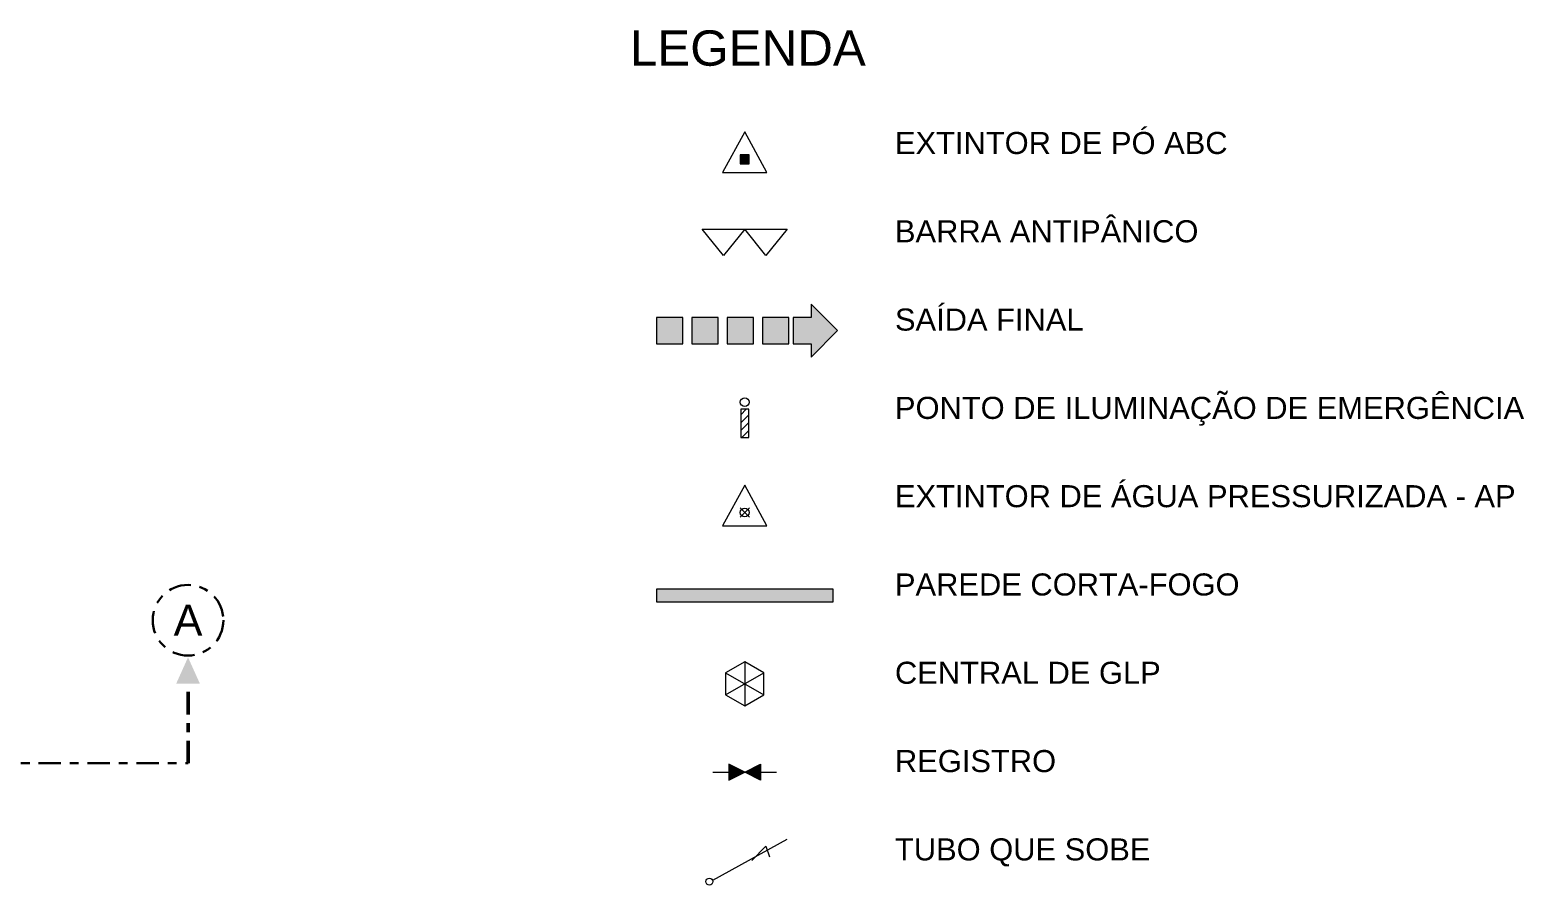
# Model space of a CAD drawing. Header units: metres. Extents: x -2 to 104, y -5 to 45.
# Drawn here: x 27.21 to 44.12, y 6.22 to 15.91 of the extents above; entities that cross this region are included whole.
import ezdxf
from ezdxf.enums import TextEntityAlignment as Align

# ---------------------------------------------------------------- set-up
doc = ezdxf.new("R2010")
doc.units = ezdxf.units.M
doc.header["$LTSCALE"] = 0.1
doc.linetypes.add('DASHDOT', pattern=[3.556, 2.54, -0.508, 0, -0.508])
doc.layers.add('CORTES', color=6, linetype='DASHDOT', lineweight=30)
doc.layers.add('LEGENDA', color=7, linetype='Continuous', lineweight=13)
doc.styles.add('COSCIP-TEXTO', font='arial.ttf')

# ---------------------------------------------------------------- blocks, each defined once
blk = doc.blocks.new('EXTINTOR_PQS_ABC')
h = blk.add_hatch(color=7)
h.dxf.hatch_style = 1
h.paths.add_polyline_path([(-0.1, -0.22), (0.1, -0.22), (0.1, -0.02), (-0.1, -0.02)])
for points in [[(-0.5, -0.42), (0.5, -0.42), (0, 0.5)], [(-0.1, -0.22), (0.1, -0.22), (0.1, -0.02), (-0.1, -0.02)]]:
    blk.add_lwpolyline(points, close=True)
blk = doc.blocks.new('BARRA_ANTIPANICO')
for points in [[(-0.8, 0.25), (0, 0.25), (-0.4, -0.25)], [(0, 0.25), (0.8, 0.25), (0.4, -0.25)]]:
    blk.add_lwpolyline(points, close=True)
blk = doc.blocks.new('ROTA_DE_FUGA_FINAL')
h = blk.add_hatch(color=7)
h.dxf.hatch_style = 1
h.paths.add_polyline_path([(0.55, -0.15), (0.75, -0.15), (0.75, -0.3), (1.05, 0), (0.75, 0.3), (0.75, 0.15), (0.55, 0.15)])
h = blk.add_hatch(color=7)
h.dxf.hatch_style = 1
h.paths.add_polyline_path([(-1, -0.15), (-0.7, -0.15), (-0.7, 0.15), (-1, 0.15)])
h = blk.add_hatch(color=7)
h.dxf.hatch_style = 1
h.paths.add_polyline_path([(-0.6, -0.15), (-0.3, -0.15), (-0.3, 0.15), (-0.6, 0.15)])
h = blk.add_hatch(color=7)
h.dxf.hatch_style = 1
h.paths.add_polyline_path([(-0.2, -0.15), (0.1, -0.15), (0.1, 0.15), (-0.2, 0.15)])
h = blk.add_hatch(color=7)
h.dxf.hatch_style = 1
h.paths.add_polyline_path([(0.2, -0.15), (0.5, -0.15), (0.5, 0.15), (0.2, 0.15)])
for points in [[(0.55, -0.15), (0.75, -0.15), (0.75, -0.3), (1.05, 0), (0.75, 0.3), (0.75, 0.15), (0.55, 0.15)], [(-1, -0.15), (-0.7, -0.15), (-0.7, 0.15), (-1, 0.15)], [(-0.6, -0.15), (-0.3, -0.15), (-0.3, 0.15), (-0.6, 0.15)], [(-0.2, -0.15), (0.1, -0.15), (0.1, 0.15), (-0.2, 0.15)], [(0.2, -0.15), (0.5, -0.15), (0.5, 0.15), (0.2, 0.15)]]:
    blk.add_lwpolyline(points, close=True)
blk = doc.blocks.new('PONTO_ILUMINACAO_EMERGENCIA')
h = blk.add_hatch()
h.set_pattern_fill('ANSI31', scale=0.04)
h.paths.add_polyline_path([(-0.09, -0.42), (0.09, -0.42), (0.09, 0.22), (-0.09, 0.22)])
blk.add_lwpolyline([(-0.09, -0.42), (0.09, -0.42), (0.09, 0.22), (-0.09, 0.22)], close=True)
blk.add_circle((0, 0.38), 0.1)
blk = doc.blocks.new('EXTINTOR_AP')
blk.add_lwpolyline([(-0.5, -0.42), (0.5, -0.42), (0, 0.5)], close=True)
for points in [[(-0.106, -0.226), (0.106, -0.014)], [(-0.106, -0.014), (0.106, -0.226)]]:
    blk.add_lwpolyline(points)
blk.add_circle((0, -0.12), 0.1)
blk = doc.blocks.new('PAREDE_CORTA_FOGO')
h = blk.add_hatch(color=7)
h.dxf.hatch_style = 1
h.paths.add_polyline_path([(-1, -0.07), (1, -0.07), (1, 0.07), (-1, 0.07)])
blk.add_lwpolyline([(-1, -0.07), (1, -0.07), (1, 0.07), (-1, 0.07)], close=True)
blk = doc.blocks.new('CENTRAL_GLP')
blk.add_lwpolyline([(0, 0.5), (-0.433, 0.25), (-0.433, -0.25), (0, -0.5), (0.433, -0.25), (0.433, 0.25)], close=True)
for points in [[(0, 0.5), (0, -0.5)], [(-0.433, 0.25), (0.433, -0.25)], [(-0.433, -0.25), (0.433, 0.25)]]:
    blk.add_lwpolyline(points)
blk = doc.blocks.new('REGISTRO_VALVULA')
h = blk.add_hatch(color=7)
h.dxf.hatch_style = 1
h.paths.add_polyline_path([(-0.3, 0.15), (-0.3, -0.15), (0, 0)])
h = blk.add_hatch(color=7)
h.dxf.hatch_style = 1
h.paths.add_polyline_path([(0.3, 0.15), (0.3, -0.15), (0, 0)])
blk.add_lwpolyline([(-0.6, 0), (0.6, 0)])
for points in [[(-0.3, 0.15), (-0.3, -0.15), (0, 0)], [(0.3, 0.15), (0.3, -0.15), (0, 0)]]:
    blk.add_lwpolyline(points, close=True)
blk = doc.blocks.new('TUBO_SOBE')
for points in [[(-0.45, -0.28), (0.6, 0.3)], [(0.1, 0), (0.3, 0.2), (0.35, 0.05)]]:
    blk.add_lwpolyline(points)
blk.add_circle((-0.5, -0.3), 0.05)

msp = doc.modelspace()

# ---------------------------------------------------------------- hatches: boundary and pattern name
at = {"layer": 'CORTES'}
h = msp.add_hatch(color=7, dxfattribs=at)
h.dxf.hatch_style = 1
h.paths.add_polyline_path([(29, 8.8), (29.135, 8.5), (28.865, 8.5)])

# ---------------------------------------------------------------- linework, layer by layer
at = {"layer": 'CORTES', "lineweight": 50}
msp.add_line((29, 7.6), (29, 8.5), dxfattribs=at)
at = {"layer": 'CORTES'}
msp.add_line((-1.5, 7.6), (29, 7.6), dxfattribs=at)
at = {"layer": 'CORTES', "lineweight": 30}
msp.add_circle((29, 9.22), 0.4, dxfattribs=at)

# ---------------------------------------------------------------- block references
at = {"layer": 'LEGENDA'}
for name, p, xscale, yscale, zscale in [('EXTINTOR_PQS_ABC', (35.3, 14.5), 0.5, 0.5, 0.5), ('BARRA_ANTIPANICO', (35.3, 13.5), 0.6, 0.6, 0.6), ('PONTO_ILUMINACAO_EMERGENCIA', (35.3, 11.5), 0.5, 0.5, 0.5), ('EXTINTOR_AP', (35.3, 10.5), 0.5, 0.5, 0.5), ('CENTRAL_GLP', (35.3, 8.5), 0.5, 0.5, 0.5), ('REGISTRO_VALVULA', (35.3, 7.5), 0.6, 0.6, 0.6), ('TUBO_SOBE', (35.3, 6.5), 0.8, 0.8, 0.8)]:
    msp.add_blockref(name, p, dxfattribs=dict(at, xscale=xscale, yscale=yscale, zscale=zscale))
for name, p in [('ROTA_DE_FUGA_FINAL', (35.3, 12.5)), ('PAREDE_CORTA_FOGO', (35.3, 9.5))]:
    msp.add_blockref(name, p, dxfattribs=at)

# ---------------------------------------------------------------- texts
at = {"layer": 'CORTES', "style": 'COSCIP-TEXTO'}
msp.add_text('A', height=0.35, dxfattribs=at).set_placement((29, 9.22), align=Align.MIDDLE_CENTER)
at = {"layer": 'LEGENDA', "style": 'COSCIP-TEXTO'}
for s, height, p in [('LEGENDA', 0.4, (34, 15.5)), ('EXTINTOR DE PÓ ABC', 0.25, (37, 14.5)), ('BARRA ANTIPÂNICO', 0.25, (37, 13.5)), ('SAÍDA FINAL', 0.25, (37, 12.5)), ('PONTO DE ILUMINAÇÃO DE EMERGÊNCIA', 0.25, (37, 11.5)), ('EXTINTOR DE ÁGUA PRESSURIZADA - AP', 0.25, (37, 10.5)), ('PAREDE CORTA-FOGO', 0.25, (37, 9.5)), ('CENTRAL DE GLP', 0.25, (37, 8.5)), ('REGISTRO', 0.25, (37, 7.5)), ('TUBO QUE SOBE', 0.25, (37, 6.5))]:
    msp.add_text(s, height=height, dxfattribs=at).set_placement(p)

doc.saveas('drawing.dxf')
